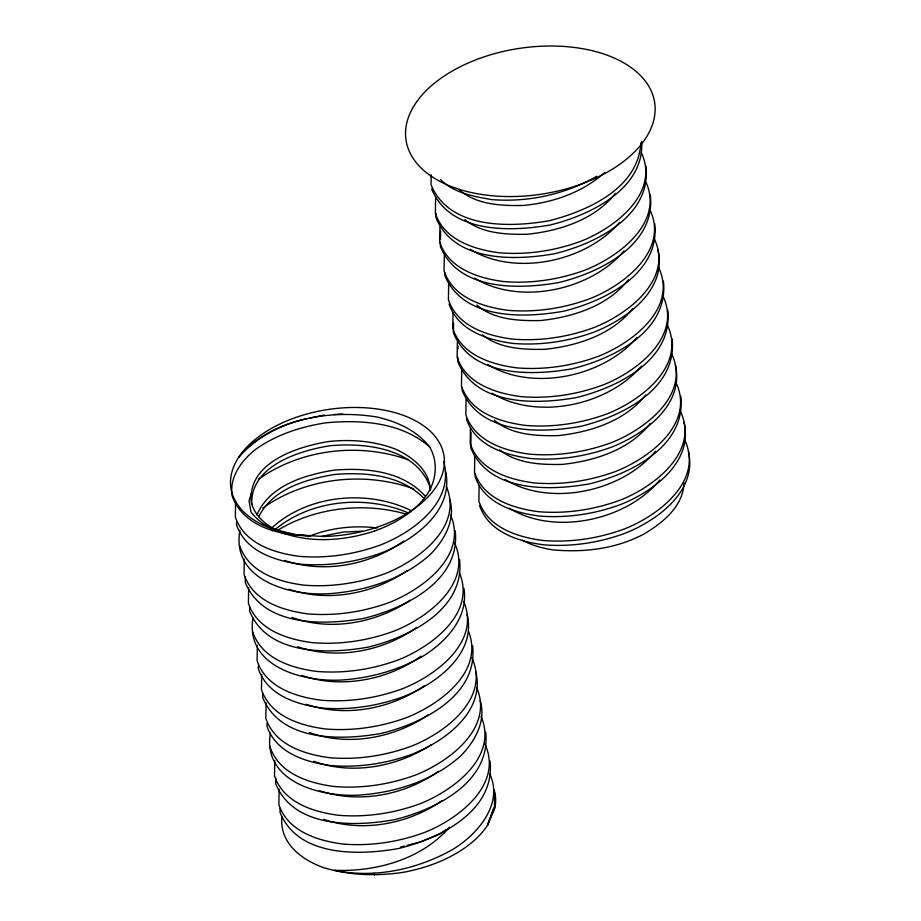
<?xml version="1.0" encoding="UTF-8"?>
<svg xmlns="http://www.w3.org/2000/svg" width="921" height="921" viewBox="0 0 921 921"><rect width="100%" height="100%" fill="white"/><g stroke="black" fill="none" stroke-linecap="round" stroke-linejoin="round"><path stroke-width="1.38" d="M430.153 490.099C430.003 470.412 411.975 456.712 395.581 449.16C374.444 440.998 351.603 439.19 329.177 441.458C298.047 446.42 247.691 462.158 251.237 501.968A89.798 52.658 -8.6 0 0 285.211 533.835C314.291 543.183 345.824 540.42 374.536 531.049M235.603 501.542L235.35 516.969C244.295 543.678 274.239 553.118 299.544 556.376C327.185 558.598 354.884 554.361 380.868 544.829C413.587 531.912 454.962 501.404 443.634 461.456M236.582 522.011L236.536 524.82C245.481 551.518 275.425 560.958 300.73 564.216C328.371 566.438 356.07 562.201 382.054 552.669C414.565 539.694 454.79 510.361 445.384 470.608M449.736 499.378C456.01 519.835 444.21 540.454 430.049 554.718C403.03 578.71 367.433 590.476 331.859 593.469C292.924 597.038 230.687 581.174 239.955 530.312M244.295 559.082L244.053 574.508C252.999 601.217 282.943 610.658 308.247 613.916C335.877 616.137 363.588 611.901 389.571 602.369C422.578 589.256 467.983 555.789 450.622 515.081M245.331 576.742L245.239 582.348C263.371 627.017 324.376 625.394 363.956 618.336C404.849 608.309 460.788 580.99 455.227 530.749M248.647 587.851L248.405 603.278C257.35 629.976 287.294 639.427 312.599 642.685C340.229 644.907 367.94 640.671 393.923 631.138C427.321 618.014 473.382 583.477 454.41 542.55M249.66 606.916L249.591 611.118C267.712 655.787 328.716 654.163 368.308 647.106C409.2 637.067 465.14 609.76 459.579 559.519M463.931 588.289C468.697 617.45 446.374 641.477 423.499 655.89C399.461 669.763 372.498 677.476 344.915 679.779C306.693 683.117 244.641 668.186 252.976 618.026M257.35 645.391L257.109 660.818C266.054 687.515 295.998 696.967 321.302 700.225C348.932 702.447 376.643 698.21 402.627 688.678C435.633 675.565 481.038 642.098 463.677 601.39M258.341 665.86L258.294 668.658C267.24 695.367 297.184 704.807 322.488 708.065C350.118 710.287 377.829 706.05 403.812 696.518C436.324 683.543 476.548 654.209 467.143 614.457M261.702 674.16L261.46 689.587C270.406 716.285 300.35 725.736 325.654 728.995C353.284 731.216 380.995 726.98 406.978 717.447C439.651 704.323 484.239 671.962 468.593 631.461M262.715 693.225L262.646 697.427C280.767 742.096 341.772 740.472 381.352 733.404C422.255 723.376 478.195 696.057 472.634 645.828M266.054 702.93L265.812 718.357C274.757 745.054 304.701 754.506 330.006 757.753C357.636 759.986 385.335 755.75 411.33 746.217C444.728 733.081 490.778 698.555 471.805 657.629M267.044 723.399L266.998 726.197C275.943 752.906 305.887 762.346 331.192 765.604C358.822 767.826 386.521 763.59 412.516 754.057C445.016 741.083 485.252 711.749 475.846 671.996M480.198 700.754C486.461 721.224 474.66 741.842 460.512 756.095C433.492 780.087 397.895 791.864 362.31 794.858C324.1 798.196 262.048 783.264 270.383 733.104M274.757 760.47L274.516 775.896C283.461 802.594 313.405 812.046 338.709 815.292C366.339 817.514 394.038 813.289 420.034 803.757C453.028 790.632 498.434 757.177 481.084 716.469M275.782 778.13L275.701 783.736C293.822 828.405 354.827 826.782 394.407 819.713C435.311 809.686 491.25 782.366 485.689 732.137M279.109 789.239L278.867 804.666C287.812 831.364 317.745 840.815 343.061 844.062C370.691 846.284 398.39 842.059 424.385 832.515C457.783 819.391 503.833 784.865 484.86 743.938M280.111 808.304L280.053 812.506C298.174 857.175 359.178 855.54 398.758 848.483C439.662 838.455 495.602 811.136 490.041 760.907M431.178 174.829L431.016 184.637C449.149 229.306 510.153 227.683 549.733 220.626C587.932 210.771 638.506 188.183 640.832 142.87M435.621 197.98L435.368 213.407C444.313 240.116 474.257 249.556 499.562 252.815C527.203 255.036 554.903 250.8 580.886 241.267C614.284 228.143 660.345 193.617 641.373 152.679M436.094 213.522L436.024 217.724C454.145 262.393 515.15 260.77 554.73 253.701C595.634 243.674 651.573 216.354 646.012 166.125M439.962 226.75L439.72 242.177C448.665 268.886 478.609 278.326 503.914 281.584C531.544 283.806 559.254 279.57 585.238 270.037C618.244 256.924 663.65 223.458 646.289 182.761M440.445 242.292L440.376 246.494C458.497 291.163 519.502 289.539 559.082 282.471C599.985 272.443 655.925 245.124 650.364 194.895M440.491 239.483L440.618 231.067M444.313 255.52L444.072 270.947C453.017 297.656 482.961 307.096 508.265 310.354C535.895 312.576 563.606 308.339 589.59 298.807C623.448 285.648 670.004 250.086 649.501 208.917M444.774 272.455L444.728 275.264C462.849 319.932 523.853 318.309 563.433 311.24C604.337 301.213 660.276 273.894 654.716 223.665M448.665 284.29L448.423 299.716C457.369 326.425 487.313 335.866 512.617 339.124C540.247 341.346 567.958 337.109 593.941 327.577C627.339 314.452 673.401 279.926 654.428 238.988M453.017 313.059L452.775 328.486C461.72 355.195 491.664 364.635 516.969 367.893C544.599 370.115 572.309 365.879 598.293 356.346C631.691 343.222 677.752 308.696 658.768 267.758M453.581 322.983L453.431 332.803C471.552 377.472 532.557 375.837 572.137 368.78C613.041 358.753 668.98 331.433 663.419 281.204M457.369 341.829L457.127 357.256C466.072 383.953 496.016 393.405 521.321 396.663C548.951 398.885 576.661 394.649 602.645 385.116C636.492 371.957 683.048 336.395 662.556 295.227M457.841 357.36L457.783 361.573C475.904 406.23 536.908 404.607 576.488 397.55C617.392 387.522 673.332 360.203 667.76 309.974M457.979 348.955L458.025 346.146M461.72 370.599L461.479 386.026C470.424 412.723 500.368 422.175 525.672 425.433C553.302 427.655 581.001 423.418 606.997 413.886C640.394 400.762 686.444 366.224 667.472 325.297M462.169 387.534L462.123 390.343C480.255 435 541.26 433.377 580.84 426.319C621.744 416.292 677.683 388.973 672.111 338.744M466.072 399.369L465.83 414.795C474.776 441.493 504.72 450.945 530.024 454.203C557.654 456.425 585.353 452.188 611.348 442.656C644.746 429.52 690.796 394.994 671.823 354.067M470.424 428.138L470.182 443.565C479.127 470.263 509.071 479.714 534.376 482.961C562.006 485.194 589.705 480.958 615.7 471.425C648.695 458.301 694.1 424.846 676.751 384.138M471.08 432.456L470.827 447.882C488.959 492.539 549.964 490.916 589.544 483.859C630.436 473.831 686.375 446.512 680.815 396.283M474.776 456.908L474.534 472.335C483.479 499.032 513.423 508.484 538.727 511.731C566.357 513.964 594.057 509.727 620.052 500.195C653.898 487.036 700.455 451.474 679.963 410.305M475.224 473.843L475.178 476.652C484.124 503.35 514.068 512.801 539.372 516.048C567.014 518.27 594.713 514.045 620.696 504.512C653.208 491.526 693.432 462.192 684.027 422.44M479.127 485.678L478.874 501.105C487.831 527.802 517.763 537.254 543.079 540.5C570.709 542.734 598.408 538.497 624.392 528.965C657.801 515.829 703.851 481.303 684.879 440.376M251.801 504.155C250.132 465.865 299.532 450.576 329.833 445.764C366.144 442.402 417.72 448.435 430.752 488.936M683.992 482.535C683.601 506.285 662.521 523.024 643.721 534.134C615.884 548.928 583.995 552.704 552.934 549.872A89.798 52.658 -8.6 0 1 522.184 540.201M251.26 493.656L249.061 500.725L250.903 511.788C264.362 530.473 289.044 535.527 310.814 535.711C281.009 535.964 243.489 527.226 232.184 496.051C229.179 477.631 240.726 461.778 254.104 450.507C275.057 435.034 300.119 426.826 325.643 422.854C361.389 419.412 402.224 422.325 430.107 447.364M493.679 808.005L487.393 825.458A107.757 63.192 -8.6 0 1 402.385 872.463C375.998 876.285 348.944 875.399 323.363 867.547M256.959 514.816C269.611 485.402 304.483 475.029 333.529 470.217C365.418 467.396 402.949 470.85 425.364 496.373M258.87 516.577C272.42 488.924 305.991 479.288 334.185 474.534C365.188 471.817 401.199 474.925 424.017 498.457M615.343 193.433C594.529 219.854 559.795 230.814 527.445 234.245C506.124 234.659 482.074 233.635 464.829 219.635M619.695 222.203C586.24 261.656 514.977 276.979 470.217 249.315M624.047 250.973C590.591 290.426 519.329 305.749 474.568 278.084M628.398 279.742C607.584 306.152 572.85 317.112 540.5 320.554C518.788 320.945 494.024 319.944 476.836 305.035M632.75 308.512C611.935 334.922 577.202 345.882 544.852 349.324C523.519 349.738 499.481 348.714 482.224 334.714M637.102 337.282C603.646 376.724 532.384 392.047 487.623 364.394M641.453 366.051C607.998 405.493 536.736 420.816 491.975 393.163M645.805 394.821C624.991 421.231 590.257 432.191 557.907 435.633C536.195 436.024 511.431 435.023 494.243 420.114M650.157 423.591C629.342 450.001 594.609 460.961 562.259 464.403C540.926 464.817 516.888 463.793 499.631 449.793M655.395 451.255C622.285 491.664 550.136 507.298 505.03 479.461M659.747 480.025C626.637 520.434 554.488 536.068 509.371 508.231M449.54 827.254C421.53 859.431 375.952 871.991 334.496 870.287C374.651 878.761 417.34 869.378 452.764 849.427C477.32 834.564 503.856 804.091 489.788 774.008M271.258 528.401C307.602 494.612 367.548 489.005 411.399 510.729M274.872 529.725C310.93 499.631 365.925 494.542 408.498 513.032M604.809 172.377C582.417 192.616 552.796 202.724 523.105 205.475C501.381 205.878 476.629 204.865 459.429 189.956M403.709 541.03C370.207 565.091 323.904 573.898 284.566 560.452M406.967 570.64C373.5 593.93 327.841 602.587 288.918 589.21M410.225 600.25C376.447 622.907 330.743 631.645 292.015 617.45M416.753 627.339C383.251 651.4 336.959 660.207 297.621 646.749M421.104 656.109C387.603 680.17 341.311 688.977 301.973 675.519M424.374 685.719C390.907 709.009 345.248 717.666 306.313 704.289M428.726 714.489C394.925 737.94 348.541 746.793 309.421 732.517M430.901 744.939C397.124 766.767 352.098 775.424 313.773 761.287M438.511 771.188C405.01 795.249 358.706 804.045 319.368 790.598M441.769 800.798C408.314 824.088 362.655 832.734 323.72 819.368M446.132 829.579L440.687 833.758L420.402 841.944L407.174 845.34M258.456 479.277C301.167 448.976 359.109 442.333 408.21 459.752M262.807 508.047C305.922 477.435 364.463 471.092 413.92 488.924M276.553 530.945C314.498 507.506 363.404 501.807 406.103 514.114M596.877 176.187C565.126 194.515 528.009 202.516 491.515 199.592C473.67 196.38 453.88 193.122 440.618 179.63M308.109 536.655C329.753 527.929 353.883 524.982 377.011 527.998M400.566 847.032L404.526 846.019M306.797 418.733C280.94 424.144 255.716 436.554 238.723 457.219C272.478 418.997 328.659 409.039 377.138 417.04C397.204 421.749 416.983 430.475 429.842 447.215C438.223 462.215 436.473 480.221 427.148 494.358A95.462 57.908 -10.7 0 1 374.513 531.014M309.514 418.157L324.457 415.003M321.556 536.379L342.888 532.073L362.195 531.198M334.288 414.473L342.727 414.024M272.132 528.838L296.286 534.802L323.236 536.483A107.757 63.192 -8.6 0 0 441.93 448.067A107.757 63.192 -8.6 0 0 280.18 423.867A107.757 63.192 -8.6 0 0 272.132 528.838L272.409 530.68M268.978 526.835L285.211 533.835M431.673 188.955C449.793 233.623 510.798 232 550.378 224.931C589.452 215.284 644.7 189.231 641.684 141.466M449.08 304.034C458.025 330.731 487.969 340.183 513.273 343.441C540.903 345.663 568.602 341.426 594.598 331.894C627.097 318.919 667.334 289.585 657.928 249.821M466.475 419.113C475.432 445.81 505.364 455.262 530.669 458.508C558.31 460.742 586.009 456.505 611.993 446.973C644.504 433.987 684.74 404.653 675.323 364.9M479.53 505.422C488.475 532.119 518.419 541.56 543.724 544.818C571.365 547.039 599.064 542.803 625.048 533.271C657.559 520.296 697.784 490.962 688.378 451.209M239.702 545.739C248.647 572.448 278.591 581.888 303.895 585.146C331.537 587.368 359.236 583.131 385.22 573.599C418.226 560.486 463.631 527.019 446.271 486.323M252.757 632.048C261.702 658.745 291.646 668.197 316.951 671.455C344.581 673.677 372.291 669.44 398.275 659.908C431.281 646.795 476.687 613.328 459.326 572.62M270.164 747.127C279.109 773.824 309.053 783.276 334.358 786.522C361.988 788.756 389.687 784.519 415.682 774.987C448.677 761.863 494.082 728.407 476.733 687.699M374.179 873.315L374.433 874.95M494.381 789.677L494.508 807.498L487.393 825.458L494.692 808.719A107.757 63.192 -8.6 0 0 494.75 792.072M323.352 867.524A107.757 63.192 -8.6 0 1 281.953 816.858M454.134 187.608A125.717 73.715 -8.6 0 0 654.025 118.97A125.717 73.715 -8.6 0 0 482.846 57.286A125.717 73.715 -8.6 0 0 454.134 187.608"/></g></svg>
